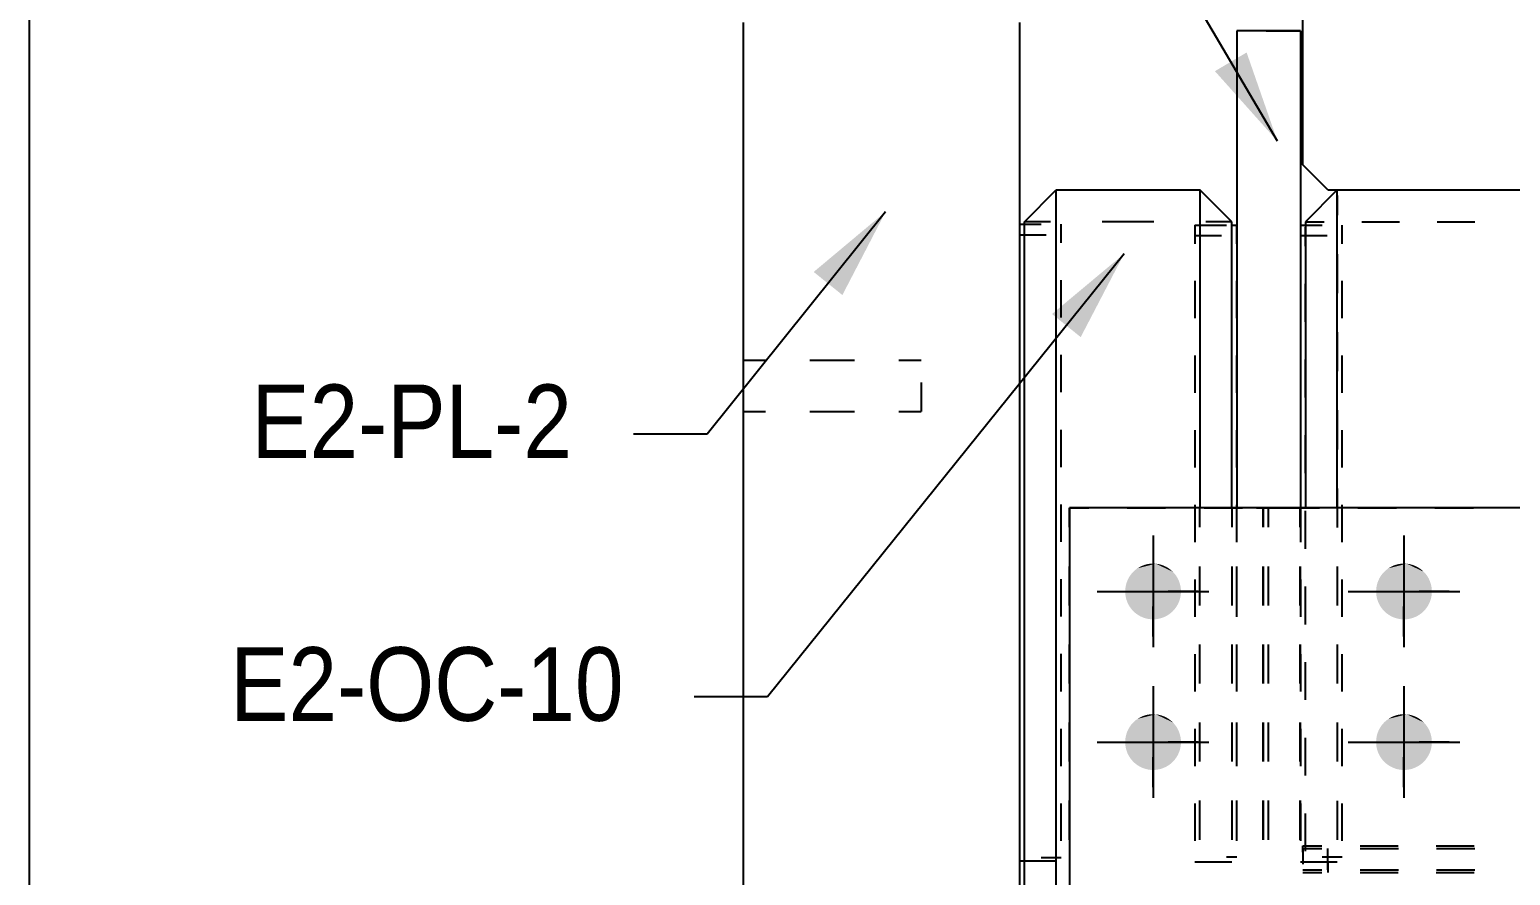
# Model space of a CAD drawing. Header units: millimetres. Extents: x 67 to 383, y 106 to 148.
# Drawn here: x 150.23 to 156.7, y 135.73 to 139.43 of the extents above; entities that cross this region are included whole.
import ezdxf

# ---------------------------------------------------------------- set-up
doc = ezdxf.new("R2010")
doc.units = ezdxf.units.MM
doc.linetypes.add('XKITLINE00', pattern=[0])
doc.styles.add('ARIAL', font='ARIAL.TTF')

msp = doc.modelspace()

# ---------------------------------------------------------------- linework, layer by layer
at = {"color": 5, "linetype": 'XKITLINE00'}
msp.add_line((150.2273, 106.1161), (150.2273, 147.9432), dxfattribs=at)
at = {"color": 2, "linetype": 'XKITLINE00'}
for p, q in [((155.7935, 138.8395), (155.7935, 140.4691)), ((153.3472, 139.4611), (153.3472, 132.1482)), ((154.5546, 139.4611), (154.5546, 132.1482)), ((155.7831, 139.4245), (155.5045, 139.4245)), ((155.5045, 139.4245), (155.5045, 139.4245)), ((155.5045, 139.4245), (155.5045, 137.3404)), ((155.7831, 139.4245), (155.7831, 139.4245)), ((155.7831, 139.4245), (155.7831, 137.3404)), ((155.9032, 138.7298), (155.7935, 138.8395)), ((154.5765, 138.5905), (154.7158, 138.7298)), ((154.7158, 138.7298), (155.344, 138.7298)), ((154.7158, 132.8795), (154.7158, 138.7298)), ((155.4826, 138.5905), (155.344, 138.7298)), ((155.344, 138.7298), (155.344, 137.3404)), ((155.9437, 138.7298), (155.8051, 138.5905)), ((155.9032, 138.7298), (160.3165, 138.7298)), ((155.9437, 137.3404), (155.9437, 138.7298)), ((154.5546, 138.5802), (154.5765, 138.5802)), ((154.5765, 133.0188), (154.5765, 138.5905)), ((155.4826, 137.3404), (155.4826, 138.5905)), ((155.4826, 138.5762), (155.5045, 138.5762)), ((155.7831, 138.5762), (155.8051, 138.5762)), ((155.8051, 138.5905), (155.8051, 137.3404)), ((154.7732, 137.3404), (154.7732, 134.269)), ((161.5011, 137.3404), (154.7732, 137.3404))]:
    msp.add_line(p, q, dxfattribs=at)
at = {"linetype": 'XKITLINE00'}
for p, q in [((155.6826, 138.9427), (155.0924, 139.945)), ((155.634, 139.4245), (155.7831, 139.4245)), ((155.9437, 138.7298), (156.027, 138.7298)), ((155.9437, 138.7048), (155.9437, 138.6194)), ((156.1937, 138.7298), (156.3604, 138.7298)), ((156.527, 138.7298), (156.6937, 138.7298)), ((153.9696, 138.6342), (153.189, 137.6619)), ((154.5546, 138.5802), (154.5546, 138.4985)), ((154.6898, 138.5905), (154.5765, 138.5905)), ((154.5765, 138.5802), (154.6496, 138.5802)), ((154.7374, 138.4985), (154.7374, 138.5802)), ((155.1428, 138.5905), (154.9163, 138.5905)), ((155.3217, 138.5762), (155.4605, 138.5762)), ((155.3217, 138.5762), (155.3217, 138.4946)), ((155.4826, 138.5905), (155.3693, 138.5905)), ((155.5045, 138.4946), (155.5045, 138.5762)), ((155.7831, 138.5762), (155.7831, 138.4946)), ((155.8051, 138.5905), (155.8874, 138.5905)), ((155.8051, 138.5762), (155.8782, 138.5762)), ((155.8051, 138.484), (155.8051, 138.5666)), ((155.966, 138.4946), (155.966, 138.5762)), ((156.0521, 138.5905), (156.2168, 138.5905)), ((156.3814, 138.5905), (156.5461, 138.5905)), ((154.5546, 138.5338), (154.6716, 138.5338)), ((155.3217, 138.5298), (155.4385, 138.5298)), ((155.7831, 138.5298), (155.9001, 138.5298)), ((155.012, 138.4501), (153.4539, 136.5139)), ((155.9437, 138.4488), (155.9437, 138.2782)), ((154.5546, 138.3352), (154.5546, 138.1718)), ((154.7374, 138.1718), (154.7374, 138.3352)), ((155.3217, 138.3315), (155.3217, 138.1684)), ((155.5045, 138.1684), (155.5045, 138.3315)), ((155.7831, 138.3315), (155.7831, 138.1684)), ((155.8051, 138.1534), (155.8051, 138.3187)), ((155.966, 138.1684), (155.966, 138.3315)), ((155.9437, 138.1076), (155.9437, 137.937)), ((153.3472, 137.9852), (153.4444, 137.9852)), ((153.6389, 137.9852), (153.8333, 137.9852)), ((154.0277, 137.9852), (154.1249, 137.9852)), ((154.5546, 138.0084), (154.5546, 137.8451)), ((154.7374, 137.8451), (154.7374, 138.0084)), ((155.3217, 138.0053), (155.3217, 137.8421)), ((155.5045, 137.8421), (155.5045, 138.0053)), ((155.7831, 138.0053), (155.7831, 137.8421)), ((155.8051, 137.8228), (155.8051, 137.9881)), ((155.966, 137.8421), (155.966, 138.0053)), ((154.1249, 137.8877), (154.1249, 137.7609)), ((153.3472, 137.7609), (153.4444, 137.7609)), ((153.6389, 137.7609), (153.8333, 137.7609)), ((154.0277, 137.7609), (154.1249, 137.7609)), ((155.9437, 137.7664), (155.9437, 137.5958)), ((153.189, 137.6619), (152.8673, 137.6619)), ((154.5546, 137.6817), (154.5546, 137.5184)), ((154.7374, 137.5184), (154.7374, 137.6817)), ((155.3217, 137.679), (155.3217, 137.5159)), ((155.5045, 137.5159), (155.5045, 137.679)), ((155.7831, 137.679), (155.7831, 137.5159)), ((155.8051, 137.4922), (155.8051, 137.6575)), ((155.966, 137.5159), (155.966, 137.679)), ((155.9437, 137.4252), (155.9437, 137.2546)), ((154.5546, 137.355), (154.5546, 137.1917)), ((154.7374, 137.1917), (154.7374, 137.355)), ((154.7732, 137.2551), (154.7732, 137.3404)), ((154.7732, 137.3404), (154.8573, 137.3404)), ((155.0255, 137.3404), (155.1937, 137.3404)), ((155.3217, 137.3528), (155.3217, 137.1897)), ((155.344, 137.2551), (155.344, 137.3404)), ((155.3619, 137.3404), (155.5301, 137.3404)), ((155.4826, 137.3404), (155.4826, 137.2551)), ((155.5045, 137.1897), (155.5045, 137.3528)), ((155.5045, 137.2551), (155.5045, 137.3404)), ((155.5045, 137.3403), (155.5162, 137.3403)), ((155.5908, 137.3403), (155.7517, 137.3403)), ((155.62, 137.2551), (155.62, 137.3404)), ((155.62, 137.3404), (155.62, 137.2551)), ((155.7825, 137.3404), (155.6216, 137.3404)), ((155.6432, 137.2551), (155.6432, 137.3404)), ((155.6432, 137.3404), (155.7825, 137.3404)), ((155.6771, 137.3403), (155.7831, 137.3403)), ((155.6983, 137.3404), (155.8665, 137.3404)), ((155.7825, 137.3404), (155.7609, 137.3404)), ((155.7792, 137.3404), (155.7825, 137.3404)), ((155.7825, 137.2551), (155.7825, 137.3404)), ((155.7825, 137.3404), (155.7825, 137.2551)), ((155.7825, 137.3404), (155.7825, 137.3404)), ((155.7825, 137.2551), (155.7825, 137.3404)), ((155.7831, 137.3528), (155.7831, 137.1897)), ((155.7831, 137.2551), (155.7831, 137.3404)), ((155.8051, 137.1616), (155.8051, 137.3269)), ((155.966, 137.1897), (155.966, 137.3528)), ((156.0347, 137.3404), (156.2029, 137.3404)), ((156.3711, 137.3404), (156.5393, 137.3404)), ((154.7732, 136.9138), (154.7732, 137.0844)), ((155.344, 136.9138), (155.344, 137.0845)), ((155.4826, 137.0845), (155.4826, 136.9138)), ((155.5045, 136.9138), (155.5045, 137.0845)), ((155.62, 136.9138), (155.62, 137.0845)), ((155.62, 137.0845), (155.62, 136.9138)), ((155.6432, 136.9138), (155.6432, 137.0844)), ((155.7825, 136.9138), (155.7825, 137.0845)), ((155.7825, 137.0845), (155.7825, 136.9138)), ((155.7825, 136.9138), (155.7825, 137.0844)), ((155.7831, 136.9138), (155.7831, 137.0845)), ((155.9437, 137.084), (155.9437, 136.9134)), ((154.5546, 137.0283), (154.5546, 136.865)), ((154.7374, 136.865), (154.7374, 137.0283)), ((155.3217, 137.0265), (155.3217, 136.8634)), ((155.5045, 136.8634), (155.5045, 137.0265)), ((155.7831, 137.0265), (155.7831, 136.8634)), ((155.8051, 136.831), (155.8051, 136.9963)), ((155.966, 136.8634), (155.966, 137.0265)), ((154.7732, 136.5725), (154.7732, 136.7432)), ((155.344, 136.5726), (155.344, 136.7432)), ((155.4826, 136.7432), (155.4826, 136.5726)), ((155.5045, 136.5725), (155.5045, 136.7432)), ((155.62, 136.5726), (155.62, 136.7432)), ((155.62, 136.7432), (155.62, 136.5726)), ((155.6432, 136.5725), (155.6432, 136.7432)), ((155.7825, 136.5726), (155.7825, 136.7432)), ((155.7825, 136.7432), (155.7825, 136.5726)), ((155.7825, 136.5725), (155.7825, 136.7432)), ((155.7831, 136.5725), (155.7831, 136.7432)), ((155.9437, 136.7428), (155.9437, 136.5722)), ((154.5546, 136.7016), (154.5546, 136.5382)), ((154.7374, 136.5382), (154.7374, 136.7016)), ((155.3217, 136.7003), (155.3217, 136.5372)), ((155.5045, 136.5372), (155.5045, 136.7003)), ((155.7831, 136.7003), (155.7831, 136.5372)), ((155.8051, 136.5005), (155.8051, 136.6658)), ((155.966, 136.5372), (155.966, 136.7003)), ((153.4539, 136.5139), (153.1321, 136.5139)), ((154.7732, 136.2313), (154.7732, 136.4019)), ((155.344, 136.2313), (155.344, 136.4019)), ((155.4826, 136.4019), (155.4826, 136.2313)), ((155.5045, 136.2313), (155.5045, 136.4019)), ((155.62, 136.2313), (155.62, 136.4019)), ((155.62, 136.4019), (155.62, 136.2313)), ((155.6432, 136.2313), (155.6432, 136.4019)), ((155.7825, 136.2313), (155.7825, 136.4019)), ((155.7825, 136.4019), (155.7825, 136.2313)), ((155.7825, 136.2313), (155.7825, 136.4019)), ((155.7831, 136.2313), (155.7831, 136.4019)), ((155.9437, 136.4016), (155.9437, 136.231)), ((154.5546, 136.3749), (154.5546, 136.2115)), ((154.7374, 136.2115), (154.7374, 136.3749)), ((155.3217, 136.3741), (155.3217, 136.2109)), ((155.5045, 136.2109), (155.5045, 136.3741)), ((155.7831, 136.3741), (155.7831, 136.2109)), ((155.966, 136.2109), (155.966, 136.3741)), ((155.8051, 136.1699), (155.8051, 136.3352)), ((154.5546, 136.0482), (154.5546, 135.8848)), ((154.7374, 135.8848), (154.7374, 136.0482)), ((154.7732, 135.89), (154.7732, 136.0606)), ((155.3217, 136.0478), (155.3217, 135.8847)), ((155.344, 135.89), (155.344, 136.0607)), ((155.4826, 136.0607), (155.4826, 135.89)), ((155.5045, 135.89), (155.5045, 136.0606)), ((155.5045, 135.8847), (155.5045, 136.0478)), ((155.62, 135.89), (155.62, 136.0607)), ((155.62, 136.0607), (155.62, 135.89)), ((155.6432, 135.89), (155.6432, 136.0606)), ((155.7825, 135.89), (155.7825, 136.0607)), ((155.7825, 136.0607), (155.7825, 135.89)), ((155.7825, 135.89), (155.7825, 136.0606)), ((155.7831, 135.89), (155.7831, 136.0606)), ((155.7831, 136.0478), (155.7831, 135.8847)), ((155.9437, 136.0604), (155.9437, 135.8898)), ((155.966, 135.8847), (155.966, 136.0478)), ((155.8051, 135.8393), (155.8051, 136.0046)), ((155.7935, 135.8511), (155.877, 135.8511)), ((155.7935, 135.8511), (155.7935, 135.783)), ((155.7941, 135.8627), (155.8773, 135.8627)), ((155.7941, 135.8361), (155.7941, 135.8627)), ((155.9032, 135.7582), (155.9032, 135.8511)), ((156.0435, 135.8627), (156.2098, 135.8627)), ((156.0441, 135.8511), (156.2113, 135.8511)), ((156.3761, 135.8627), (156.5424, 135.8627)), ((156.3784, 135.8511), (156.5455, 135.8511)), ((154.5546, 135.7973), (154.7155, 135.7973)), ((154.6496, 135.8119), (154.7374, 135.8119)), ((155.3217, 135.7936), (155.4826, 135.7936)), ((155.4605, 135.8156), (155.5045, 135.8156)), ((155.7831, 135.7936), (155.944, 135.7936)), ((155.7935, 135.7582), (155.877, 135.7582)), ((155.8782, 135.8156), (155.966, 135.8156)), ((155.9038, 135.7466), (155.9038, 135.7913)), ((156.0441, 135.7582), (156.2113, 135.7582)), ((156.3784, 135.7582), (156.5455, 135.7582)), ((155.7941, 135.7466), (155.8773, 135.7466)), ((156.0435, 135.7466), (156.2098, 135.7466)), ((156.3761, 135.7466), (156.5424, 135.7466))]:
    msp.add_line(p, q, dxfattribs=at)
at = {"color": 3, "linetype": 'XKITLINE00'}
for p, q in [((155.1389, 137.2187), (155.1389, 136.7309)), ((156.2358, 137.2187), (156.2358, 136.7309)), ((155.1389, 137.1722), (155.1389, 137.0407)), ((156.2358, 137.1722), (156.2358, 137.0407)), ((154.895, 136.9748), (155.3828, 136.9748)), ((154.9414, 136.9747), (155.0729, 136.9747)), ((155.3363, 136.9747), (155.2048, 136.9747)), ((155.9919, 136.9748), (156.4797, 136.9748)), ((156.0384, 136.9747), (156.1699, 136.9747)), ((156.4333, 136.9747), (156.3018, 136.9747)), ((155.1389, 136.7773), (155.1389, 136.9088)), ((156.2358, 136.7773), (156.2358, 136.9088)), ((155.1389, 136.5605), (155.1389, 136.0727)), ((156.2358, 136.5605), (156.2358, 136.0727)), ((155.1389, 136.514), (155.1389, 136.3825)), ((156.2358, 136.514), (156.2358, 136.3825)), ((154.895, 136.3166), (155.3828, 136.3166)), ((154.9414, 136.3166), (155.0729, 136.3166)), ((155.3363, 136.3166), (155.2048, 136.3166)), ((155.9919, 136.3166), (156.4797, 136.3166)), ((156.0384, 136.3166), (156.1699, 136.3166)), ((156.4333, 136.3166), (156.3018, 136.3166)), ((155.1389, 136.1191), (155.1389, 136.2506)), ((156.2358, 136.1191), (156.2358, 136.2506))]:
    msp.add_line(p, q, dxfattribs=at)
at = {"linetype": 'Continuous'}
for points in [[(155.6826, 138.9427), (155.4092, 139.2484), (155.6826, 138.9427), (155.5478, 139.3301)], [(153.9696, 138.6342), (153.7806, 138.2702), (153.9696, 138.6342), (153.6551, 138.371)], [(155.012, 138.4501), (154.8225, 138.0863), (155.012, 138.4501), (154.6972, 138.1872)]]:
    msp.add_solid(points, dxfattribs=at)
at = {"color": 3, "linetype": 'Continuous'}
for points in [[(155.1508, 137.0961), (155.0175, 136.9867), (155.0169, 136.9748)], [(155.1508, 137.0961), (155.0169, 136.9748), (155.0175, 136.9628)], [(155.1508, 137.0961), (155.0193, 136.9986), (155.0175, 136.9867)], [(155.1508, 137.0961), (155.0175, 136.9628), (155.0193, 136.951)], [(155.1508, 137.0961), (155.0222, 137.0102), (155.0193, 136.9986)], [(155.1508, 137.0961), (155.0193, 136.951), (155.0222, 136.9394)], [(155.1508, 137.0961), (155.0262, 137.0214), (155.0222, 137.0102)], [(155.1508, 137.0961), (155.0222, 136.9394), (155.0262, 136.9281)], [(155.1508, 137.0961), (155.0313, 137.0323), (155.0262, 137.0214)], [(155.1508, 137.0961), (155.0262, 136.9281), (155.0313, 136.9173)], [(155.1508, 137.0961), (155.0375, 137.0425), (155.0313, 137.0323)], [(155.1508, 137.0961), (155.0313, 136.9173), (155.0375, 136.907)], [(155.1508, 137.0961), (155.0446, 137.0521), (155.0375, 137.0425)], [(155.1508, 137.0961), (155.0375, 136.907), (155.0446, 136.8974)], [(155.1508, 137.0961), (155.0527, 137.061), (155.0446, 137.0521)], [(155.1508, 137.0961), (155.0446, 136.8974), (155.0527, 136.8885)], [(155.1508, 137.0961), (155.0615, 137.069), (155.0527, 137.061)], [(155.1508, 137.0961), (155.0527, 136.8885), (155.0615, 136.8805)], [(155.1508, 137.0961), (155.0711, 137.0762), (155.0615, 137.069)], [(155.1508, 137.0961), (155.0615, 136.8805), (155.0711, 136.8734)], [(155.1508, 137.0961), (155.0814, 137.0823), (155.0711, 137.0762)], [(155.1508, 137.0961), (155.0711, 136.8734), (155.0814, 136.8672)], [(155.1508, 137.0961), (155.0922, 137.0874), (155.0814, 137.0823)], [(155.1508, 137.0961), (155.0814, 136.8672), (155.0922, 136.8621)], [(155.1508, 137.0961), (155.1035, 137.0915), (155.0922, 137.0874)], [(155.1508, 137.0961), (155.0922, 136.8621), (155.1035, 136.8581)], [(155.1508, 137.0961), (155.1151, 137.0944), (155.1035, 137.0915)], [(155.1508, 137.0961), (155.1035, 136.8581), (155.1151, 136.8552)], [(155.1508, 137.0961), (155.1269, 137.0961), (155.1151, 137.0944)], [(155.1508, 137.0961), (155.1151, 136.8552), (155.1269, 136.8534)], [(155.1508, 137.0961), (155.1389, 137.0967), (155.1269, 137.0961)], [(155.1508, 137.0961), (155.1269, 136.8534), (155.1389, 136.8528)], [(155.1508, 137.0961), (155.1389, 136.8528), (155.1508, 136.8534)], [(155.1508, 137.0961), (155.1508, 136.8534), (155.1627, 136.8552)], [(155.1508, 137.0961), (155.1627, 136.8552), (155.1743, 136.8581)], [(155.1508, 137.0961), (155.1743, 136.8581), (155.1855, 136.8621)], [(155.1508, 137.0961), (155.1855, 136.8621), (155.1964, 136.8672)], [(155.1508, 137.0961), (155.1964, 136.8672), (155.2066, 136.8734)], [(155.1508, 137.0961), (155.2066, 136.8734), (155.2162, 136.8805)], [(155.1508, 137.0961), (155.2162, 136.8805), (155.2251, 136.8885)], [(155.1508, 137.0961), (155.2251, 136.8885), (155.2331, 136.8974)], [(155.1508, 137.0961), (155.2331, 136.8974), (155.2403, 136.907)], [(155.1508, 137.0961), (155.2403, 136.907), (155.2464, 136.9173)], [(155.1508, 137.0961), (155.2464, 136.9173), (155.2515, 136.9281)], [(155.1508, 137.0961), (155.2515, 136.9281), (155.2556, 136.9394)], [(155.1508, 137.0961), (155.2556, 136.9394), (155.2585, 136.951)], [(155.1508, 137.0961), (155.2585, 136.951), (155.2602, 136.9628)], [(155.1508, 137.0961), (155.2602, 136.9628), (155.2608, 136.9748)], [(155.1508, 137.0961), (155.2608, 136.9748), (155.2602, 136.9867)], [(155.1508, 137.0961), (155.2602, 136.9867), (155.2585, 136.9986)], [(155.1508, 137.0961), (155.2585, 136.9986), (155.2556, 137.0102)], [(155.1508, 137.0961), (155.2556, 137.0102), (155.2515, 137.0214)], [(155.1508, 137.0961), (155.2515, 137.0214), (155.2464, 137.0323)], [(155.1508, 137.0961), (155.2464, 137.0323), (155.2403, 137.0425)], [(155.1508, 137.0961), (155.2403, 137.0425), (155.2331, 137.0521)], [(155.1508, 137.0961), (155.2331, 137.0521), (155.2251, 137.061)], [(155.1508, 137.0961), (155.2251, 137.061), (155.2162, 137.069)], [(155.1508, 137.0961), (155.2162, 137.069), (155.2066, 137.0762)], [(155.1508, 137.0961), (155.2066, 137.0762), (155.1964, 137.0823)], [(155.1508, 137.0961), (155.1964, 137.0823), (155.1855, 137.0874)], [(155.1508, 137.0961), (155.1855, 137.0874), (155.1743, 137.0915)], [(155.1508, 137.0961), (155.1743, 137.0915), (155.1627, 137.0944)], [(156.2478, 137.0961), (156.1145, 136.9867), (156.1139, 136.9748)], [(156.2478, 137.0961), (156.1139, 136.9748), (156.1145, 136.9628)], [(156.2478, 137.0961), (156.1162, 136.9986), (156.1145, 136.9867)], [(156.2478, 137.0961), (156.1145, 136.9628), (156.1162, 136.951)], [(156.2478, 137.0961), (156.1191, 137.0102), (156.1162, 136.9986)], [(156.2478, 137.0961), (156.1162, 136.951), (156.1191, 136.9394)], [(156.2478, 137.0961), (156.1232, 137.0214), (156.1191, 137.0102)], [(156.2478, 137.0961), (156.1191, 136.9394), (156.1232, 136.9281)], [(156.2478, 137.0961), (156.1283, 137.0323), (156.1232, 137.0214)], [(156.2478, 137.0961), (156.1232, 136.9281), (156.1283, 136.9173)], [(156.2478, 137.0961), (156.1344, 137.0425), (156.1283, 137.0323)], [(156.2478, 137.0961), (156.1283, 136.9173), (156.1344, 136.907)], [(156.2478, 137.0961), (156.1415, 137.0521), (156.1344, 137.0425)], [(156.2478, 137.0961), (156.1344, 136.907), (156.1415, 136.8974)], [(156.2478, 137.0961), (156.1496, 137.061), (156.1415, 137.0521)], [(156.2478, 137.0961), (156.1415, 136.8974), (156.1496, 136.8885)], [(156.2478, 137.0961), (156.1585, 137.069), (156.1496, 137.061)], [(156.2478, 137.0961), (156.1496, 136.8885), (156.1585, 136.8805)], [(156.2478, 137.0961), (156.1681, 137.0762), (156.1585, 137.069)], [(156.2478, 137.0961), (156.1585, 136.8805), (156.1681, 136.8734)], [(156.2478, 137.0961), (156.1783, 137.0823), (156.1681, 137.0762)], [(156.2478, 137.0961), (156.1681, 136.8734), (156.1783, 136.8672)], [(156.2478, 137.0961), (156.1891, 137.0874), (156.1783, 137.0823)], [(156.2478, 137.0961), (156.1783, 136.8672), (156.1891, 136.8621)], [(156.2478, 137.0961), (156.2004, 137.0915), (156.1891, 137.0874)], [(156.2478, 137.0961), (156.1891, 136.8621), (156.2004, 136.8581)], [(156.2478, 137.0961), (156.212, 137.0944), (156.2004, 137.0915)], [(156.2478, 137.0961), (156.2004, 136.8581), (156.212, 136.8552)], [(156.2478, 137.0961), (156.2239, 137.0961), (156.212, 137.0944)], [(156.2478, 137.0961), (156.212, 136.8552), (156.2239, 136.8534)], [(156.2478, 137.0961), (156.2358, 137.0967), (156.2239, 137.0961)], [(156.2478, 137.0961), (156.2239, 136.8534), (156.2358, 136.8528)], [(156.2478, 137.0961), (156.2358, 136.8528), (156.2478, 136.8534)], [(156.2478, 137.0961), (156.2478, 136.8534), (156.2596, 136.8552)], [(156.2478, 137.0961), (156.2596, 136.8552), (156.2712, 136.8581)], [(156.2478, 137.0961), (156.2712, 136.8581), (156.2825, 136.8621)], [(156.2478, 137.0961), (156.2825, 136.8621), (156.2933, 136.8672)], [(156.2478, 137.0961), (156.2933, 136.8672), (156.3036, 136.8734)], [(156.2478, 137.0961), (156.3036, 136.8734), (156.3132, 136.8805)], [(156.2478, 137.0961), (156.3132, 136.8805), (156.322, 136.8885)], [(156.2478, 137.0961), (156.322, 136.8885), (156.3301, 136.8974)], [(156.2478, 137.0961), (156.3301, 136.8974), (156.3372, 136.907)], [(156.2478, 137.0961), (156.3372, 136.907), (156.3434, 136.9173)], [(156.2478, 137.0961), (156.3434, 136.9173), (156.3485, 136.9281)], [(156.2478, 137.0961), (156.3485, 136.9281), (156.3525, 136.9394)], [(156.2478, 137.0961), (156.3525, 136.9394), (156.3554, 136.951)], [(156.2478, 137.0961), (156.3554, 136.951), (156.3572, 136.9628)], [(156.2478, 137.0961), (156.3572, 136.9628), (156.3578, 136.9748)], [(156.2478, 137.0961), (156.3578, 136.9748), (156.3572, 136.9867)], [(156.2478, 137.0961), (156.3572, 136.9867), (156.3554, 136.9986)], [(156.2478, 137.0961), (156.3554, 136.9986), (156.3525, 137.0102)], [(156.2478, 137.0961), (156.3525, 137.0102), (156.3485, 137.0214)], [(156.2478, 137.0961), (156.3485, 137.0214), (156.3434, 137.0323)], [(156.2478, 137.0961), (156.3434, 137.0323), (156.3372, 137.0425)], [(156.2478, 137.0961), (156.3372, 137.0425), (156.3301, 137.0521)], [(156.2478, 137.0961), (156.3301, 137.0521), (156.322, 137.061)], [(156.2478, 137.0961), (156.322, 137.061), (156.3132, 137.069)], [(156.2478, 137.0961), (156.3132, 137.069), (156.3036, 137.0762)], [(156.2478, 137.0961), (156.3036, 137.0762), (156.2933, 137.0823)], [(156.2478, 137.0961), (156.2933, 137.0823), (156.2825, 137.0874)], [(156.2478, 137.0961), (156.2825, 137.0874), (156.2712, 137.0915)], [(156.2478, 137.0961), (156.2712, 137.0915), (156.2596, 137.0944)], [(155.1508, 136.438), (155.0175, 136.3286), (155.0169, 136.3166)], [(155.1508, 136.438), (155.0169, 136.3166), (155.0175, 136.3047)], [(155.1508, 136.438), (155.0193, 136.3404), (155.0175, 136.3286)], [(155.1508, 136.438), (155.0175, 136.3047), (155.0193, 136.2928)], [(155.1508, 136.438), (155.0222, 136.352), (155.0193, 136.3404)], [(155.1508, 136.438), (155.0193, 136.2928), (155.0222, 136.2812)], [(155.1508, 136.438), (155.0262, 136.3633), (155.0222, 136.352)], [(155.1508, 136.438), (155.0222, 136.2812), (155.0262, 136.2699)], [(155.1508, 136.438), (155.0313, 136.3741), (155.0262, 136.3633)], [(155.1508, 136.438), (155.0262, 136.2699), (155.0313, 136.2591)], [(155.1508, 136.438), (155.0375, 136.3844), (155.0313, 136.3741)], [(155.1508, 136.438), (155.0313, 136.2591), (155.0375, 136.2489)], [(155.1508, 136.438), (155.0446, 136.394), (155.0375, 136.3844)], [(155.1508, 136.438), (155.0375, 136.2489), (155.0446, 136.2392)], [(155.1508, 136.438), (155.0527, 136.4028), (155.0446, 136.394)], [(155.1508, 136.438), (155.0446, 136.2392), (155.0527, 136.2304)], [(155.1508, 136.438), (155.0615, 136.4109), (155.0527, 136.4028)], [(155.1508, 136.438), (155.0527, 136.2304), (155.0615, 136.2223)], [(155.1508, 136.438), (155.0711, 136.418), (155.0615, 136.4109)], [(155.1508, 136.438), (155.0615, 136.2223), (155.0711, 136.2152)], [(155.1508, 136.438), (155.0814, 136.4242), (155.0711, 136.418)], [(155.1508, 136.438), (155.0711, 136.2152), (155.0814, 136.2091)], [(155.1508, 136.438), (155.0922, 136.4293), (155.0814, 136.4242)], [(155.1508, 136.438), (155.0814, 136.2091), (155.0922, 136.2039)], [(155.1508, 136.438), (155.1035, 136.4333), (155.0922, 136.4293)], [(155.1508, 136.438), (155.0922, 136.2039), (155.1035, 136.1999)], [(155.1508, 136.438), (155.1151, 136.4362), (155.1035, 136.4333)], [(155.1508, 136.438), (155.1035, 136.1999), (155.1151, 136.197)], [(155.1508, 136.438), (155.1269, 136.438), (155.1151, 136.4362)], [(155.1508, 136.438), (155.1151, 136.197), (155.1269, 136.1953)], [(155.1508, 136.438), (155.1389, 136.4386), (155.1269, 136.438)], [(155.1508, 136.438), (155.1269, 136.1953), (155.1389, 136.1947)], [(155.1508, 136.438), (155.1389, 136.1947), (155.1508, 136.1953)], [(155.1508, 136.438), (155.1508, 136.1953), (155.1627, 136.197)], [(155.1508, 136.438), (155.1627, 136.197), (155.1743, 136.1999)], [(155.1508, 136.438), (155.1743, 136.1999), (155.1855, 136.2039)], [(155.1508, 136.438), (155.1855, 136.2039), (155.1964, 136.2091)], [(155.1508, 136.438), (155.1964, 136.2091), (155.2066, 136.2152)], [(155.1508, 136.438), (155.2066, 136.2152), (155.2162, 136.2223)], [(155.1508, 136.438), (155.2162, 136.2223), (155.2251, 136.2304)], [(155.1508, 136.438), (155.2251, 136.2304), (155.2331, 136.2392)], [(155.1508, 136.438), (155.2331, 136.2392), (155.2403, 136.2489)], [(155.1508, 136.438), (155.2403, 136.2489), (155.2464, 136.2591)], [(155.1508, 136.438), (155.2464, 136.2591), (155.2515, 136.2699)], [(155.1508, 136.438), (155.2515, 136.2699), (155.2556, 136.2812)], [(155.1508, 136.438), (155.2556, 136.2812), (155.2585, 136.2928)], [(155.1508, 136.438), (155.2585, 136.2928), (155.2602, 136.3047)], [(155.1508, 136.438), (155.2602, 136.3047), (155.2608, 136.3166)], [(155.1508, 136.438), (155.2608, 136.3166), (155.2602, 136.3286)], [(155.1508, 136.438), (155.2602, 136.3286), (155.2585, 136.3404)], [(155.1508, 136.438), (155.2585, 136.3404), (155.2556, 136.352)], [(155.1508, 136.438), (155.2556, 136.352), (155.2515, 136.3633)], [(155.1508, 136.438), (155.2515, 136.3633), (155.2464, 136.3741)], [(155.1508, 136.438), (155.2464, 136.3741), (155.2403, 136.3844)], [(155.1508, 136.438), (155.2403, 136.3844), (155.2331, 136.394)], [(155.1508, 136.438), (155.2331, 136.394), (155.2251, 136.4028)], [(155.1508, 136.438), (155.2251, 136.4028), (155.2162, 136.4109)], [(155.1508, 136.438), (155.2162, 136.4109), (155.2066, 136.418)], [(155.1508, 136.438), (155.2066, 136.418), (155.1964, 136.4242)], [(155.1508, 136.438), (155.1964, 136.4242), (155.1855, 136.4293)], [(155.1508, 136.438), (155.1855, 136.4293), (155.1743, 136.4333)], [(155.1508, 136.438), (155.1743, 136.4333), (155.1627, 136.4362)], [(156.2478, 136.438), (156.1145, 136.3286), (156.1139, 136.3166)], [(156.2478, 136.438), (156.1139, 136.3166), (156.1145, 136.3047)], [(156.2478, 136.438), (156.1162, 136.3404), (156.1145, 136.3286)], [(156.2478, 136.438), (156.1145, 136.3047), (156.1162, 136.2928)], [(156.2478, 136.438), (156.1191, 136.352), (156.1162, 136.3404)], [(156.2478, 136.438), (156.1162, 136.2928), (156.1191, 136.2812)], [(156.2478, 136.438), (156.1232, 136.3633), (156.1191, 136.352)], [(156.2478, 136.438), (156.1191, 136.2812), (156.1232, 136.2699)], [(156.2478, 136.438), (156.1283, 136.3741), (156.1232, 136.3633)], [(156.2478, 136.438), (156.1232, 136.2699), (156.1283, 136.2591)], [(156.2478, 136.438), (156.1344, 136.3844), (156.1283, 136.3741)], [(156.2478, 136.438), (156.1283, 136.2591), (156.1344, 136.2489)], [(156.2478, 136.438), (156.1415, 136.394), (156.1344, 136.3844)], [(156.2478, 136.438), (156.1344, 136.2489), (156.1415, 136.2392)], [(156.2478, 136.438), (156.1496, 136.4028), (156.1415, 136.394)], [(156.2478, 136.438), (156.1415, 136.2392), (156.1496, 136.2304)], [(156.2478, 136.438), (156.1585, 136.4109), (156.1496, 136.4028)], [(156.2478, 136.438), (156.1496, 136.2304), (156.1585, 136.2223)], [(156.2478, 136.438), (156.1681, 136.418), (156.1585, 136.4109)], [(156.2478, 136.438), (156.1585, 136.2223), (156.1681, 136.2152)], [(156.2478, 136.438), (156.1783, 136.4242), (156.1681, 136.418)], [(156.2478, 136.438), (156.1681, 136.2152), (156.1783, 136.2091)], [(156.2478, 136.438), (156.1891, 136.4293), (156.1783, 136.4242)], [(156.2478, 136.438), (156.1783, 136.2091), (156.1891, 136.2039)], [(156.2478, 136.438), (156.2004, 136.4333), (156.1891, 136.4293)], [(156.2478, 136.438), (156.1891, 136.2039), (156.2004, 136.1999)], [(156.2478, 136.438), (156.212, 136.4362), (156.2004, 136.4333)], [(156.2478, 136.438), (156.2004, 136.1999), (156.212, 136.197)], [(156.2478, 136.438), (156.2239, 136.438), (156.212, 136.4362)], [(156.2478, 136.438), (156.212, 136.197), (156.2239, 136.1953)], [(156.2478, 136.438), (156.2358, 136.4386), (156.2239, 136.438)], [(156.2478, 136.438), (156.2239, 136.1953), (156.2358, 136.1947)], [(156.2478, 136.438), (156.2358, 136.1947), (156.2478, 136.1953)], [(156.2478, 136.438), (156.2478, 136.1953), (156.2596, 136.197)], [(156.2478, 136.438), (156.2596, 136.197), (156.2712, 136.1999)], [(156.2478, 136.438), (156.2712, 136.1999), (156.2825, 136.2039)], [(156.2478, 136.438), (156.2825, 136.2039), (156.2933, 136.2091)], [(156.2478, 136.438), (156.2933, 136.2091), (156.3036, 136.2152)], [(156.2478, 136.438), (156.3036, 136.2152), (156.3132, 136.2223)], [(156.2478, 136.438), (156.3132, 136.2223), (156.322, 136.2304)], [(156.2478, 136.438), (156.322, 136.2304), (156.3301, 136.2392)], [(156.2478, 136.438), (156.3301, 136.2392), (156.3372, 136.2489)], [(156.2478, 136.438), (156.3372, 136.2489), (156.3434, 136.2591)], [(156.2478, 136.438), (156.3434, 136.2591), (156.3485, 136.2699)], [(156.2478, 136.438), (156.3485, 136.2699), (156.3525, 136.2812)], [(156.2478, 136.438), (156.3525, 136.2812), (156.3554, 136.2928)], [(156.2478, 136.438), (156.3554, 136.2928), (156.3572, 136.3047)], [(156.2478, 136.438), (156.3572, 136.3047), (156.3578, 136.3166)], [(156.2478, 136.438), (156.3578, 136.3166), (156.3572, 136.3286)], [(156.2478, 136.438), (156.3572, 136.3286), (156.3554, 136.3404)], [(156.2478, 136.438), (156.3554, 136.3404), (156.3525, 136.352)], [(156.2478, 136.438), (156.3525, 136.352), (156.3485, 136.3633)], [(156.2478, 136.438), (156.3485, 136.3633), (156.3434, 136.3741)], [(156.2478, 136.438), (156.3434, 136.3741), (156.3372, 136.3844)], [(156.2478, 136.438), (156.3372, 136.3844), (156.3301, 136.394)], [(156.2478, 136.438), (156.3301, 136.394), (156.322, 136.4028)], [(156.2478, 136.438), (156.322, 136.4028), (156.3132, 136.4109)], [(156.2478, 136.438), (156.3132, 136.4109), (156.3036, 136.418)], [(156.2478, 136.438), (156.3036, 136.418), (156.2933, 136.4242)], [(156.2478, 136.438), (156.2933, 136.4242), (156.2825, 136.4293)], [(156.2478, 136.438), (156.2825, 136.4293), (156.2712, 136.4333)], [(156.2478, 136.438), (156.2712, 136.4333), (156.2596, 136.4362)]]:
    msp.add_solid(points, dxfattribs=at)

# ---------------------------------------------------------------- texts
at = {"color": 3, "style": 'ARIAL', "width": 0.85}
for s, p in [('E2-PL-2', (151.1966, 137.5573)), ('E2-OC-10', (151.1042, 136.4094))]:
    msp.add_text(s, height=0.32177, dxfattribs=at).set_placement(p)

doc.saveas('drawing.dxf')
